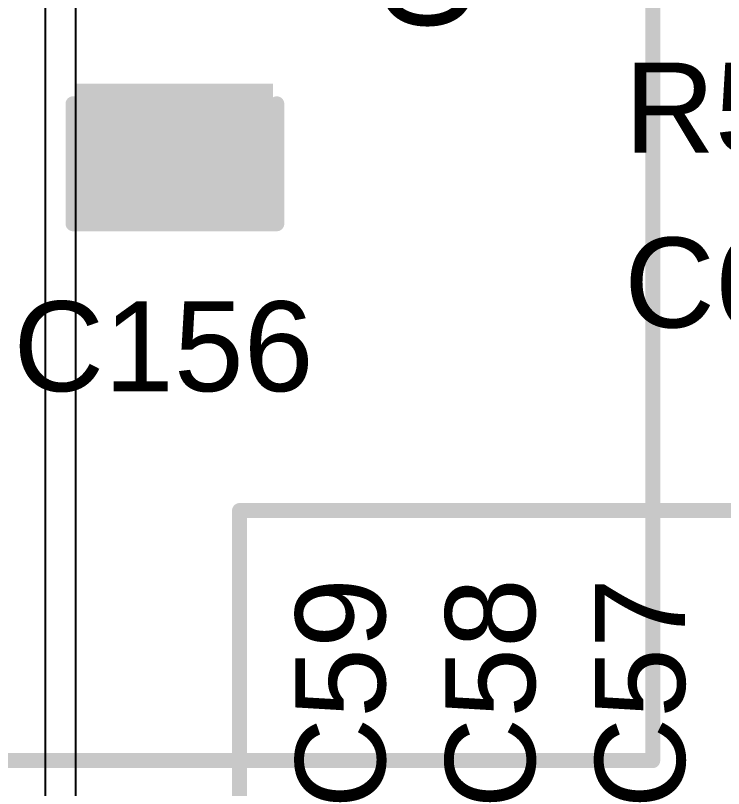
# Model space of a CAD drawing. Header units: inches. Extents: x 0 to 211, y 0 to 201.
# Drawn here: x 0.6282 to 0.8645, y 3.2425 to 3.5003 of the extents above; entities that cross this region are included whole.
import ezdxf

# ---------------------------------------------------------------- set-up
doc = ezdxf.new("R2010")
doc.units = ezdxf.units.IN
doc.header["$MEASUREMENT"] = 0
for name, color, linetype in [('Bottom Layer', 5, 'Continuous'), ('Bottom Overlay', 54, 'Continuous'), ('Top Layer', 1, 'Continuous'), ('Top Overlay', 2, 'Continuous'), ('Top Paste', 8, 'Continuous'), ('Top Solder', 216, 'Continuous')]:
    doc.layers.add(name, color=color, linetype=linetype)
doc.styles.add('Arial', font='', dxfattribs={"height": 0.2})
doc.styles.get('Arial').set_extended_font_data('Arial')

# ---------------------------------------------------------------- blocks, each defined once
blk = doc.blocks.new('VRB1212S_10WR3_B_7')
at = {"layer": 'Bottom Overlay'}
for points in [[(0.43307, 0.27372, 0.005, 0.005, 0), (-0.43307, 0.27372, 0.005, 0.005, 0)], [(0.43307, -0.1003, 0.005, 0.005, 0), (0.43307, 0.27372, 0.005, 0.005, 0)]]:
    blk.add_lwpolyline(points, format="xyseb", dxfattribs=at)
blk.add_lwpolyline([(0.43182, 0.27372, 0.0025, 0.0025, 1), (0.43432, 0.27372, 0.0025, 0.0025, 1)], format="xyseb", close=True, dxfattribs=at)
blk.add_lwpolyline([(0.43182, 0.27372, 0.0025, 0.0025, 1), (0.43432, 0.27372, 0.0025, 0.0025, 1)], format="xyseb", close=True, dxfattribs=at)
blk = doc.blocks.new('C___0805_27')
at = {"layer": 'Top Layer'}
for points in [[(-0.06, 0.03), (-0.02, 0.03), (-0.02, -0.03), (-0.06, -0.03)], [(0.02, 0.03), (0.06, 0.03), (0.06, -0.03), (0.02, -0.03)]]:
    blk.add_hatch(color=1, dxfattribs=at).paths.add_polyline_path(points)
at = {"layer": 'Top Paste'}
for points in [[(-0.06, 0.03), (-0.02, 0.03), (-0.02, -0.03), (-0.06, -0.03)], [(0.02, 0.03), (0.06, 0.03), (0.06, -0.03), (0.02, -0.03)]]:
    blk.add_hatch(color=8, dxfattribs=at).paths.add_polyline_path(points)
at = {"layer": 'Top Solder'}
for points in [[(-0.06276, 0.03276), (-0.01724, 0.03276), (-0.01724, -0.03276), (-0.06276, -0.03276)], [(0.01724, 0.03276), (0.06276, 0.03276), (0.06276, -0.03276), (0.01724, -0.03276)]]:
    blk.add_hatch(color=216, dxfattribs=at).paths.add_polyline_path(points)
at = {"layer": 'Top Overlay'}
for points in [[(-0.064, 0.034, 0.005, 0.005, 0), (-0.064, -0.034, 0.005, 0.005, 0)], [(-0.064, 0.034, 0.005, 0.005, 0), (-0.024, 0.034, 0.005, 0.005, 0)], [(0.024, 0.034, 0.005, 0.005, 0), (0.064, 0.034, 0.005, 0.005, 0)], [(0.064, 0.034, 0.005, 0.005, 0), (0.064, -0.034, 0.005, 0.005, 0)], [(-0.064, -0.034, 0.005, 0.005, 0), (-0.024, -0.034, 0.005, 0.005, 0)], [(0.024, -0.034, 0.005, 0.005, 0), (0.064, -0.034, 0.005, 0.005, 0)]]:
    blk.add_lwpolyline(points, format="xyseb", dxfattribs=at)
for points in [[(-0.06525, 0.034, 0.0025, 0.0025, 1), (-0.06275, 0.034, 0.0025, 0.0025, 1)], [(-0.06525, 0.034, 0.0025, 0.0025, 1), (-0.06275, 0.034, 0.0025, 0.0025, 1)], [(-0.02525, 0.034, 0.0025, 0.0025, 1), (-0.02275, 0.034, 0.0025, 0.0025, 1)], [(0.02275, 0.034, 0.0025, 0.0025, 1), (0.02525, 0.034, 0.0025, 0.0025, 1)], [(0.06275, 0.034, 0.0025, 0.0025, 1), (0.06525, 0.034, 0.0025, 0.0025, 1)], [(0.06275, 0.034, 0.0025, 0.0025, 1), (0.06525, 0.034, 0.0025, 0.0025, 1)], [(-0.06525, -0.034, 0.0025, 0.0025, 1), (-0.06275, -0.034, 0.0025, 0.0025, 1)], [(-0.06525, -0.034, 0.0025, 0.0025, 1), (-0.06275, -0.034, 0.0025, 0.0025, 1)], [(-0.02525, -0.034, 0.0025, 0.0025, 1), (-0.02275, -0.034, 0.0025, 0.0025, 1)], [(0.02275, -0.034, 0.0025, 0.0025, 1), (0.02525, -0.034, 0.0025, 0.0025, 1)], [(0.06275, -0.034, 0.0025, 0.0025, 1), (0.06525, -0.034, 0.0025, 0.0025, 1)], [(0.06275, -0.034, 0.0025, 0.0025, 1), (0.06525, -0.034, 0.0025, 0.0025, 1)]]:
    blk.add_lwpolyline(points, format="xyseb", close=True, dxfattribs=at)

msp = doc.modelspace()

# ---------------------------------------------------------------- linework, layer by layer
at = {"layer": 'Bottom Layer'}
for p, q in [((0.63817, 3.79302), (0.63817, 3.0252)), ((0.64837, 3.015), (0.64837, 3.79302))]:
    msp.add_line(p, q, dxfattribs=at)
at = {"layer": 'Top Overlay'}
for points in [[(0.703, 3.33519, 0.005, 0.005, 0), (1.08448, 3.33519, 0.005, 0.005, 0)], [(0.703, 3.2167, 0.005, 0.005, 0), (0.703, 3.33519, 0.005, 0.005, 0)]]:
    msp.add_lwpolyline(points, format="xyseb", dxfattribs=at)
msp.add_lwpolyline([(0.70175, 3.33519, 0.0025, 0.0025, 1), (0.70425, 3.33519, 0.0025, 0.0025, 1)], format="xyseb", close=True, dxfattribs=at)
msp.add_lwpolyline([(0.70175, 3.33519, 0.0025, 0.0025, 1), (0.70425, 3.33519, 0.0025, 0.0025, 1)], format="xyseb", close=True, dxfattribs=at)

# ---------------------------------------------------------------- block references
for name, p, rotation in [('VRB1212S_10WR3_B_7', (0.56718, 3.68486), 270), ('C___0805_27', (0.68142, 3.49486), 90)]:
    msp.add_blockref(name, p, dxfattribs=dict(rotation=rotation))

# ---------------------------------------------------------------- texts
at = {"layer": 'Top Overlay', "style": 'Arial'}
for s, rotation, p in [('C50', 90, (0.78077, 3.49451)), ('C156', 360, (0.62752, 3.375)), ('C59', 90, (0.75164, 3.23579)), ('C58', 90, (0.80164, 3.23579)), ('C57', 90, (0.85164, 3.23579))]:
    msp.add_text(s, height=0.03, rotation=rotation, dxfattribs=at).set_placement(p)
for s, p in [('R55', (0.83138, 3.45459)), ('C64', (0.83138, 3.39626))]:
    msp.add_text(s, height=0.03, dxfattribs=at).set_placement(p)

doc.saveas('drawing.dxf')
